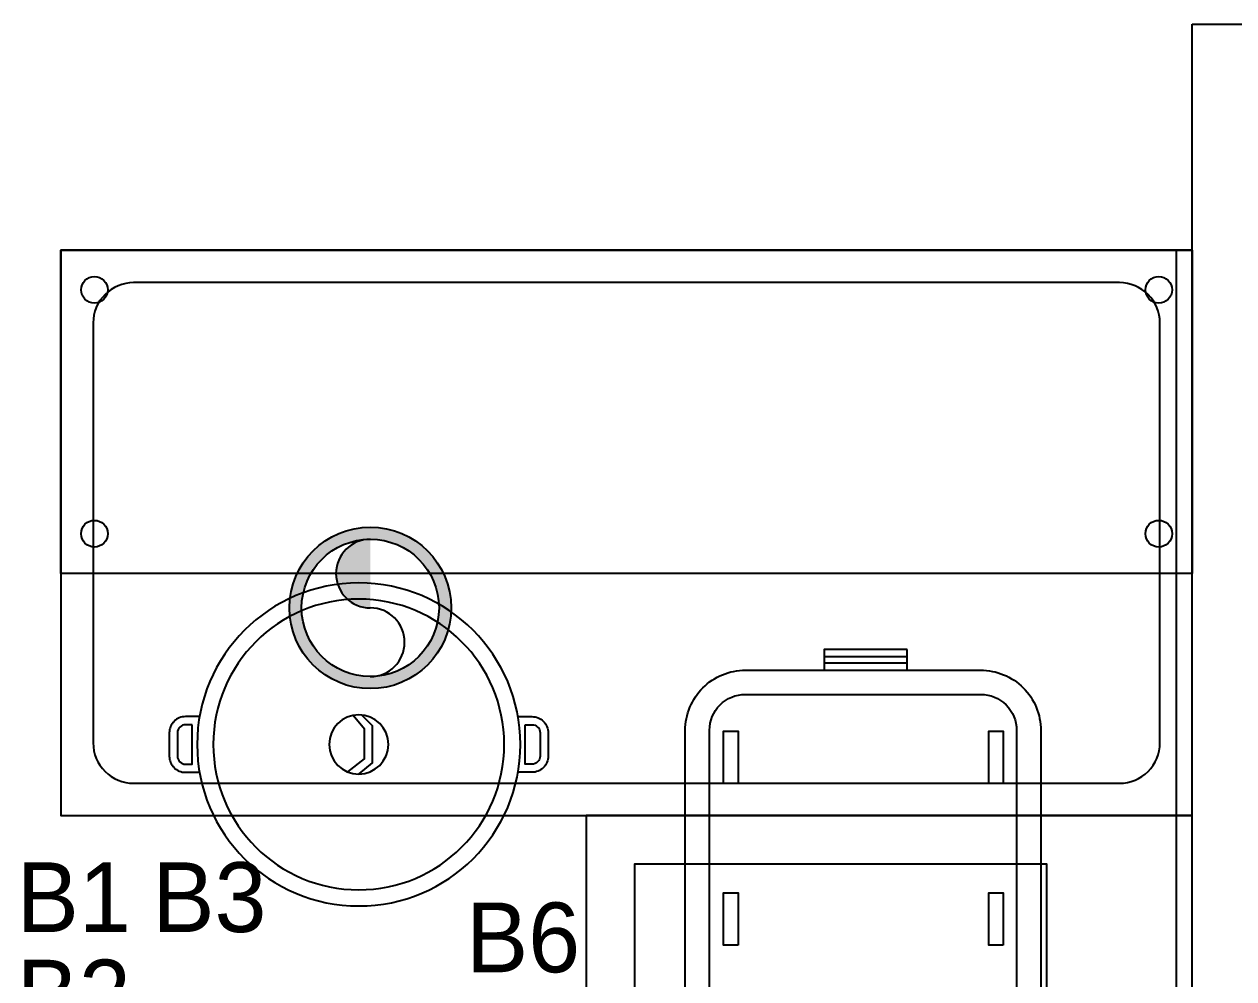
# Model space of a CAD drawing. Header units: millimetres. Extents: x 11489 to 12006, y 36725 to 37730.
# Drawn here: x 11627.8 to 11777.5, y 36977.2 to 37095.4 of the extents above; entities that cross this region are included whole.
import ezdxf
from ezdxf.enums import TextEntityAlignment as Align

# ---------------------------------------------------------------- set-up
doc = ezdxf.new("R2010")
doc.units = ezdxf.units.MM
doc.layers.add('Kıtc-002 Çizgi', color=7, linetype='Continuous')
doc.layers.add('S2000-002 Çizgi', color=7, linetype='Continuous')
doc.styles.add('TAKSİM', font='GOTHIC.TTF', dxfattribs={"height": 7})

# ---------------------------------------------------------------- blocks, each defined once
blk = doc.blocks.new('A$C7BE05278')
at = {"layer": 'S2000-002 Çizgi'}
h = blk.add_hatch(color=256, dxfattribs=at)
h.paths.add_polyline_path([(4.65, 9.9, -0.025454), (4.81, 10.42, 0.278063), (0.77, 7.52), (1.23, 7.32, -0.265675)])
h.paths.add_polyline_path([(5.35, 10.43, 0.028094), (4.81, 10.42, 0.025454), (4.65, 9.9, -0.030609), (5.18, 9.93, -0.027259)])
h.paths.add_polyline_path([(5.35, 10.43, 0.027259), (5.18, 9.93, -0.171751), (7.9, 8.98), (7.9, 8.98), (7.9, 8.98, -1.347305), (5.22, 7.15, -0.147228), (5.18, 9.93, 0.030609), (4.65, 9.9, 0.138731), (4.75, 7, 1.347306), (8.21, 9.37, 0.162476)])
h.paths.add_polyline_path([(12.46, 12.66), (12.73, 13.08, 0.483116), (4.81, 10.42, -0.028094), (5.35, 10.43, -0.470681)])
for p, q in [((14.4, 47.58), (14.34, 41.67)), ((14.4, 47.58), (14.34, 41.67)), ((15.96, 47.57), (14.4, 47.58)), ((15.96, 47.57), (14.4, 47.58)), ((15.05, 47.56), (14.97, 38.92)), ((15.9, 41.65), (15.96, 47.57)), ((15.9, 41.65), (15.96, 47.57)), ((14.34, 41.67), (15.9, 41.65)), ((14.34, 41.67), (15.9, 41.65)), ((0.47, 7.33), (0, 0.02)), ((0.47, 7.33), (0, 0.02)), ((1.54, 7.31), (0.47, 7.33)), ((1.54, 7.31), (0.47, 7.33)), ((1.86, 0), (1.54, 7.31)), ((1.86, 0), (1.54, 7.31)), ((0, 0.02), (1.86, 0))]:
    blk.add_line(p, q, dxfattribs=at)
for centre in [(6.31, 47.78), (23.47, 47.61)]:
    blk.add_circle(centre, 1.99, dxfattribs=at)
for centre, radius, start, end in [((19.09, 38.88), 1.6, 359.43, 179.43), ((17.83, 38.9), 2.86, 179.43, 359.43), ((25.13, 38.82), 7.64, 179.43, 242.0346), ((23.49, 30.88), 5.53, 105.7663, 225.7833), ((22.59, 34.05), 2.23, 242.0346, 105.7663), ((20, 25.62), 3.8, 74.9498, 261.6763), ((20.62, 27.93), 1.41, 225.7833, 74.9498), ((18.07, 21.08), 3.83, 52.4089, 229.1112), ((19.64, 23.11), 1.26, 261.6763, 52.4089), ((15.59, 16.68), 3.77, 86.0156, 220.6772), ((16.45, 19.21), 1.37, 229.1112, 116.3243), ((14.42, 12.56), 4.98, 103.1199, 200.7743), ((13.69, 15.69), 1.76, 236.8088, 103.1199), ((9.42, 8.58), 4.83, 57.0103, 197.5795), ((11.21, 11.34), 1.54, 200.7743, 57.0103), ((4.79, 5.59), 4.31, 51.245, 156.7533), ((6.43, 7.63), 1.7, 197.5795, 51.245)]:
    blk.add_arc(centre, radius, start, end, dxfattribs=at)
blk.add_solid([(15.9, 41.65), (14.34, 41.67), (15.96, 47.57), (14.4, 47.58)], dxfattribs=at)
blk = doc.blocks.new('A$C7327736A')
at = {"layer": 'S2000-002 Çizgi'}
for p, q in [((48.34, 44.26), (40.53, 45.37)), ((49.57, 40.45), (43.47, 35.44)), ((53.48, 38.79), (53.48, 30.9))]:
    blk.add_line(p, q, dxfattribs=at)
for points in [[(0, 75), (120, 75), (120, 0), (0, 0)], [(0, 75), (120, 75), (120, 73), (0, 73)], [(0, 57), (114, 57), (114, 6), (0, 6)]]:
    blk.add_lwpolyline(points, close=True, dxfattribs=at)
blk.add_lwpolyline([(56, 11.5), (24, 11.5, -0.414214), (20, 15.5), (20, 47.5, -0.414214), (24, 51.5), (56, 51.5, -0.414214), (60, 47.5), (60, 15.5, -0.414214)], format="xyb", close=True, dxfattribs=at)
blk.add_circle((53.29, 43.76), 3.19, dxfattribs=at)
blk.add_blockref('A$C7BE05278', (24.04, 16.16), dxfattribs=at)
blk = doc.blocks.new('A$C40B23311')
for p, q in [((16.56, 64.24), (26.8, 64.24)), ((16.56, 63.42), (26.8, 63.42)), ((16.56, 1.67), (26.8, 1.67)), ((16.56, 0.85), (26.8, 0.85))]:
    blk.add_line(p, q)
for points in [[(16.56, 65.14), (26.8, 65.14), (26.8, 62.57), (16.56, 62.57)], [(4.67, 48.55), (6.45, 48.55), (6.45, 55.03), (4.67, 55.03)], [(37.47, 48.55), (39.25, 48.55), (39.25, 55.03), (37.47, 55.03)], [(4.67, 28.53), (6.45, 28.53), (6.45, 35.01), (4.67, 35.01)], [(37.47, 28.53), (39.25, 28.53), (39.25, 35.01), (37.47, 35.01)], [(4.67, 9.28), (6.45, 9.28), (6.45, 15.77), (4.67, 15.77)], [(37.47, 9.28), (39.25, 9.28), (39.25, 15.77), (37.47, 15.77)], [(25.24, 7.33), (25.24, 9.12), (18.75, 9.12), (18.75, 7.33)], [(16.56, 2.57), (26.8, 2.57), (26.8, 0), (16.56, 0)]]:
    blk.add_lwpolyline(points, close=True)
for points in [[(44, 10.02), (44, 55.12, 0.414214), (36.55, 62.57), (7.45, 62.57, 0.414214), (0, 55.12), (0, 10.02, 0.414214), (7.45, 2.57), (36.55, 2.57, 0.414214)], [(41, 10.02), (41, 55.12, 0.414214), (36.55, 59.57), (7.45, 59.57, 0.414214), (3, 55.12), (3, 10.02, 0.414214), (7.45, 5.57), (36.55, 5.57, 0.414214)]]:
    blk.add_lwpolyline(points, format="xyb", close=True)
blk = doc.blocks.new('A$C53E03B34')
at = {"layer": 'Kıtc-002 Çizgi'}
for points in [[(3.74, 16.55), (2, 16.55, -0.414214), (0, 18.55), (0, 21.45, -0.414214), (2, 23.45), (3.74, 23.45)], [(43.14, 16.55), (44.87, 16.55, 0.414214), (46.87, 18.55), (46.87, 21.45, 0.414214), (44.87, 23.45), (43.14, 23.45)]]:
    blk.add_lwpolyline(points, format="xyb", dxfattribs=at)
for points in [[(22.08, 23.4), (24.16, 21.79), (24.16, 18.12), (22.75, 16.4)], [(23.49, 23.65), (25.16, 22.26), (25.16, 17.69), (23.76, 16.35)]]:
    blk.add_lwpolyline(points, dxfattribs=at)
for points in [[(2.83, 17.55), (2, 17.55, -0.414214), (1, 18.55), (1, 21.45, -0.414214), (2, 22.45), (2.83, 22.45)], [(44.05, 17.55), (44.87, 17.55, 0.414214), (45.87, 18.55), (45.87, 21.45, 0.414214), (44.87, 22.45), (44.05, 22.45)]]:
    blk.add_lwpolyline(points, format="xyb", close=True, dxfattribs=at)
for radius in [20, 18, 3.66]:
    blk.add_circle((23.44, 20), radius, dxfattribs=at)
blk = doc.blocks.new('A$Ca0c5d854')
at = {"layer": 'S2000-002 Çizgi'}
h = blk.add_hatch(color=256, dxfattribs=at)
edge = h.paths.add_edge_path(flags=17)
edge.add_arc((38.29, 36.91), 8.5, 0, 360)
edge = h.paths.add_edge_path()
edge.add_arc((38.29, 36.91), 10, 0, 360)
edge = h.paths.add_edge_path(flags=16)
edge.add_arc((38.29, 41.16), 4.25, 90, 270)
for points in [[(140, 81.19), (0, 81.19), (0, 11.19), (140, 11.19)], [(140, 41.19), (0, 41.19), (0, 81.19), (140, 81.19)]]:
    blk.add_lwpolyline(points, close=True, dxfattribs=at)
blk.add_lwpolyline([(131, 77.19), (9, 77.19, 0.414214), (4, 72.19), (4, 20.19, 0.414214), (9, 15.19), (131, 15.19, 0.414214), (136, 20.19), (136, 72.19, 0.414214)], format="xyb", close=True, dxfattribs=at)
for centre, radius in [((4.15, 76.29), 1.65), ((135.85, 76.29), 1.65), ((4.15, 46.1), 1.65), ((38.29, 36.91), 10), ((135.85, 46.1), 1.65), ((38.29, 36.91), 8.5)]:
    blk.add_circle(centre, radius, dxfattribs=at)
for centre, start, end in [((38.29, 41.16), 90, 270), ((38.29, 32.66), 270, 90)]:
    blk.add_arc(centre, 4.25, start, end, dxfattribs=at)
at = {"layer": 'S2000-002 Çizgi', "xscale": -1, "rotation": 180}
blk.add_blockref('A$C53E03B34', (13.42, 40), dxfattribs=at)

msp = doc.modelspace()

# ---------------------------------------------------------------- linework, layer by layer
for p, q in [((11772.34, 36745.45), (11772.34, 37095.45)), ((11772.34, 37095.45), (11982.34, 37095.45))]:
    msp.add_line(p, q)
msp.add_lwpolyline([(11770.34, 36997.45), (11772.34, 36997.45), (11772.34, 37067.45), (11770.34, 37067.45)], close=True)

# ---------------------------------------------------------------- block references
msp.add_blockref('A$Ca0c5d854', (11632.34, 36986.26))
at = {"xscale": -1}
msp.add_blockref('A$C40B23311', (11753.6, 36952.89), dxfattribs=at)
at = {"xscale": -1, "rotation": 270}
msp.add_blockref('A$C7327736A', (11697.34, 36877.45), dxfattribs=at)

# ---------------------------------------------------------------- texts
at = {"style": 'TAKSİM'}
for s, p in [('B3', (11650.71, 36983.03)), ('B1', (11633.92, 36983.03)), ('B6', (11689.53, 36978.05)), ('B2', (11633.92, 36970.97))]:
    msp.add_text(s, height=8.64, dxfattribs=at).set_placement(p, align=Align.CENTER)

doc.saveas('drawing.dxf')
